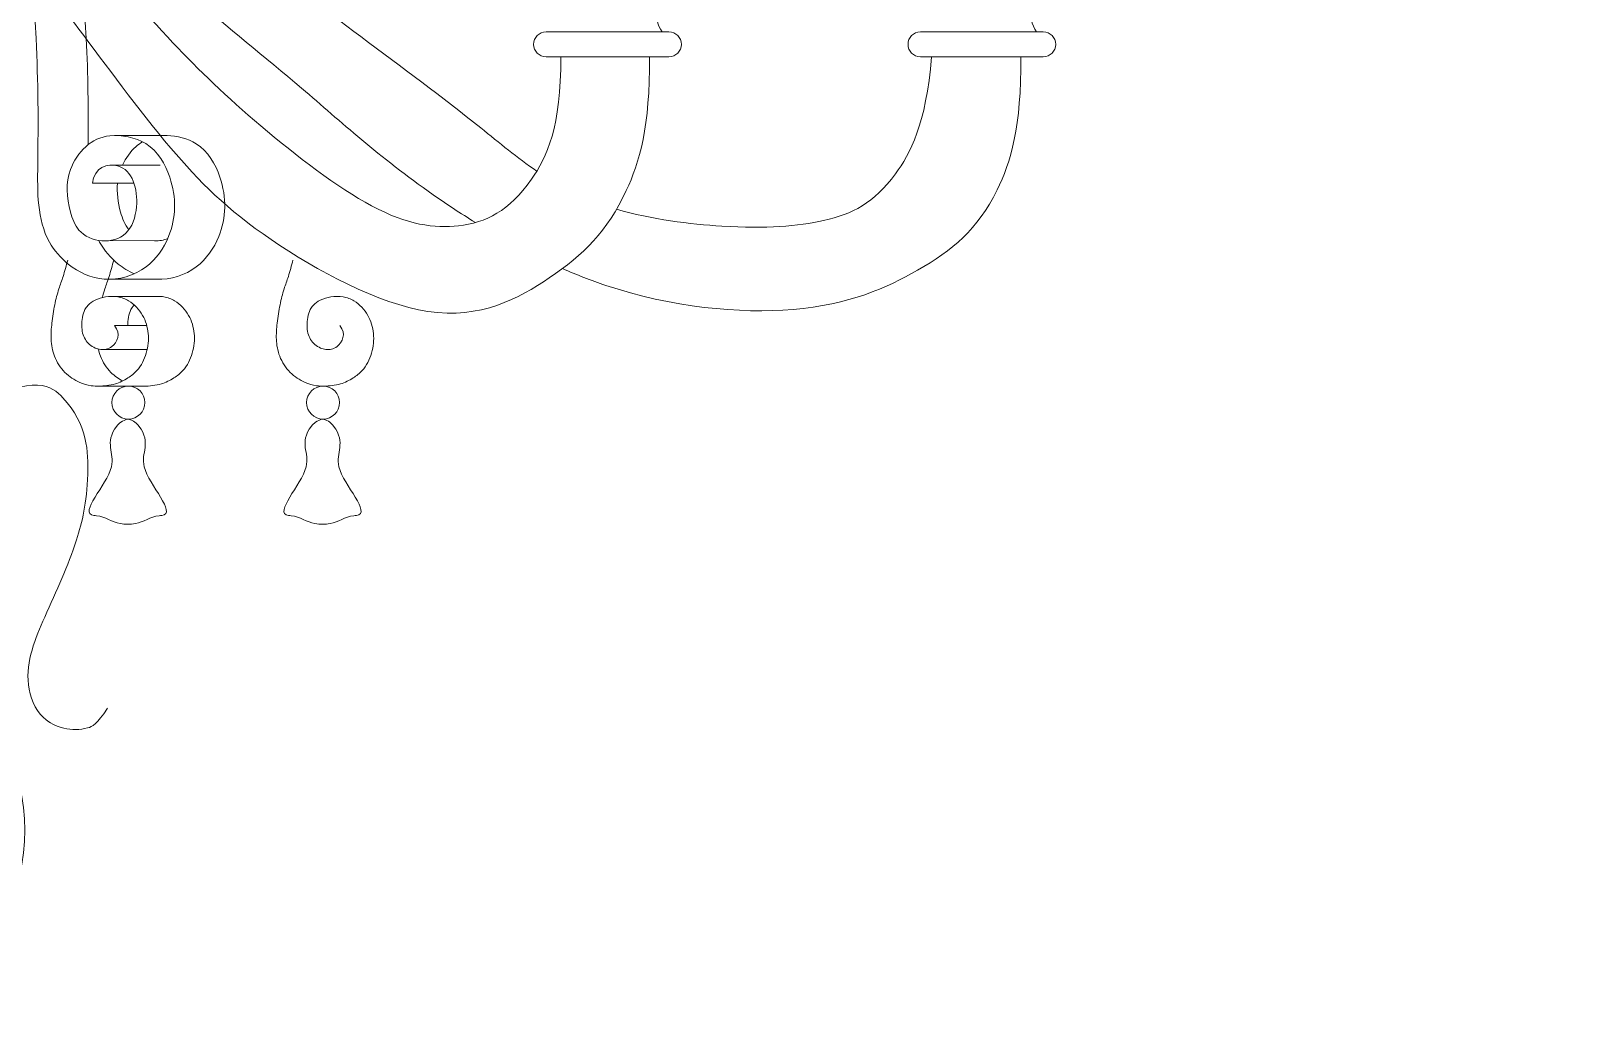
# Model space of a CAD drawing. Header units: inches. Extents: x 274057 to 444617, y 485849 to 635630.
# Drawn here: x 370549 to 371223, y 518393 to 518827 of the extents above; entities that cross this region are included whole.
import ezdxf

# ---------------------------------------------------------------- set-up
doc = ezdxf.new("R2010")
doc.units = ezdxf.units.IN
doc.header["$MEASUREMENT"] = 0
doc.layers.add('CQ curtains and frames', color=252, linetype='Continuous')
doc.layers.add('CQ Light Elevation', color=4, linetype='Continuous')
doc.layers.add('level', color=6, linetype='Continuous', lineweight=18)
doc.layers.add('Lighting', color=7, linetype='Continuous', lineweight=0)

# ---------------------------------------------------------------- blocks, each defined once
blk = doc.blocks.new('CH2')
at = {"layer": 'Lighting', "lineweight": 0, "ltscale": 10}
for p, q in [((176065.31, 3066.66), (176042.89, 3066.67)), ((176062.27, 3053.78), (176041.25, 3053.82)), ((176032.88, 3045.92), (176050.88, 3045.92)), ((176035.55, 3021.05), (176059.86, 3020.83)), ((176062.73, 3004.19), (176038.84, 3004.2)), ((176041.75, 2996.72), (176061.41, 2996.72)), ((176042.4, 2984.02), (176056.44, 2984.02)), ((176037.08, 2973.56), (176056.59, 2973.56)), ((176035.35, 2957.66), (176055.16, 2957.66))]:
    blk.add_line(p, q, dxfattribs=at)
for points in [[(176284.18, 3131.57, 0.414469), (176280.48, 3111.74, -4.588402)], [(176446.96, 3131.57, 0.414469), (176443.25, 3111.74, -4.588402)], [(176256.74, 3111.74), (176230.03, 3111.74, 1), (176230.03, 3100.94), (176256.74, 3100.94)], [(176256.74, 3111.74), (176283.45, 3111.74, -1), (176283.45, 3100.94), (176256.74, 3100.94)], [(176419.51, 3111.74), (176392.8, 3111.74, 1), (176392.8, 3100.94), (176419.51, 3100.94)], [(176419.51, 3111.74), (176446.22, 3111.74, -1), (176446.22, 3100.94), (176419.51, 3100.94)]]:
    blk.add_lwpolyline(points, format="xyb", dxfattribs=at)
for centre in [(176048.44, 2950.49), (176133.1, 2950.49)]:
    blk.add_circle(centre, 7.17, dxfattribs=at)
blk.add_ellipse((175953.63, 2764.5), major_axis=(0, 66.78), ratio=0.744861, start_param=0.750927, end_param=5.532258, dxfattribs=at)
for points, knots in [([(176225.99, 3051.17), (176217.54, 3056.99), (176193.67, 3076.97), (176150.84, 3108.47), (176105.41, 3143.25), (176073.02, 3167.51), (176036.8, 3201.35), (175996.35, 3212.79), (175970.81, 3201.92)], [314.255852, 314.255852, 314.255852, 314.255852, 349.897691, 422.981455, 490.454622, 538.299878, 583.602372, 599.991662, 599.991662, 599.991662, 599.991662]), ([(176236.41, 3100.94), (176236.73, 3070.63), (176220.76, 3037.07), (176195.14, 3024.53), (176158.68, 3029.17), (176103.48, 3071.66), (176065.21, 3108.41), (176031.88, 3148.21), (175996.34, 3179.63), (175975.91, 3201.23), (175959.72, 3206.7), (175953.63, 3206.67)], [20.278952, 20.278952, 20.278952, 20.278952, 73.781963, 152.631178, 221.399686, 286.417652, 349.897691, 422.981455, 490.454622, 538.299878, 567.495277, 567.495277, 567.495277, 567.495277]), ([(176199.33, 3028.84), (176192.82, 3032.86), (176161, 3053.96), (176126.11, 3086.37), (176079.02, 3123.59), (176052.26, 3150.27), (176002.32, 3202.73), (175987.43, 3189.12)], [332.350352, 332.350352, 332.350352, 332.350352, 349.897691, 422.981455, 490.454622, 538.299878, 573.875919, 573.875919, 573.875919, 573.875919]), ([(176274.95, 3100.94), (176275.33, 3070.55), (176263.5, 3031.64), (176237.51, 3006.26), (176185.67, 2978.1), (176103.76, 3022.1), (176065.18, 3060.65), (176024.83, 3116.55), (176003.5, 3142.94), (175983.16, 3165.8), (175970.56, 3179.31), (175956.73, 3188.75), (175951.12, 3185.26)], [20.277402, 20.277402, 20.277402, 20.277402, 73.781963, 152.631178, 221.399686, 286.417652, 349.897691, 422.981455, 490.454622, 538.299878, 583.602372, 603.111427, 603.111427, 603.111427, 603.111427]), ([(176017.44, 3158.52), (176022.84, 3153.1), (176027.89, 3140.96), (176030.81, 3104.42), (176031.06, 3078.15), (176030.94, 3062.72)], [18.812439, 18.812439, 18.812439, 18.812439, 34.56022, 71.049091, 117.332807, 117.332807, 117.332807, 117.332807]), ([(176003.28, 3146.71), (176003.45, 3146.18), (176006.49, 3135.84), (176009.26, 3101.16), (176009.28, 3062.05), (176008.56, 3025.62), (176022.86, 3008.83), (176038.4, 3002), (176056.82, 3007.42), (176068.98, 3025.11), (176069.57, 3045.3), (176058.58, 3064.7), (176040.25, 3067.99), (176029.6, 3063.01), (176020.93, 3050.11), (176021.57, 3037.22), (176027.77, 3020.43), (176047.25, 3018.56), (176054.02, 3038.29), (176048.76, 3057.22), (176033.44, 3052.94), (176032.88, 3045.92)], [32.598951, 32.598951, 32.598951, 32.598951, 34.56022, 71.049091, 126.127635, 160.014674, 172.556475, 189.97829, 209.520245, 226.45718, 252.858924, 269.608384, 284.007324, 296.187952, 307.822454, 325.59105, 333.212939, 352.705881, 362.942117, 379.891299, 390.940223, 390.940223, 390.940223, 390.940223]), ([(176436.4, 3100.94), (176436.79, 3070.55), (176424.95, 3031.66), (176397.21, 3009.03), (176346.09, 2986), (176277.79, 2992.61), (176243.3, 3006.1), (176237.13, 3008.81)], [20.277404, 20.277404, 20.277404, 20.277404, 73.781963, 152.631178, 221.399686, 286.417652, 300.922096, 300.922096, 300.922096, 300.922096]), ([(176397.68, 3100.94), (176395.14, 3071.31), (176378.5, 3040.3), (176355.6, 3028.53), (176315.52, 3025.26), (176275.94, 3030.21), (176260.69, 3034.61)], [20.302578, 20.302578, 20.302578, 20.302578, 73.781963, 152.631178, 221.399686, 271.37969, 271.37969, 271.37969, 271.37969]), ([(176060.76, 3004.19), (176066.84, 3003.96), (176078.82, 3007.7), (176090.79, 3025.11), (176091.38, 3045.3), (176080.94, 3063.74), (176069.57, 3066.56), (176065.31, 3066.66)], [190.977575, 190.977575, 190.977575, 190.977575, 209.520245, 226.45718, 252.858924, 269.608384, 281.155564, 281.155564, 281.155564, 281.155564]), ([(176054.54, 3063.99), (176053.54, 3063.37), (176050.16, 3060.78), (176047.3, 3056.86), (176045.88, 3053.81)], [292.463268, 292.463268, 292.463268, 292.463268, 296.187952, 305.785245, 305.785245, 305.785245, 305.785245]), ([(176043.71, 3045.92), (176043.31, 3041.9), (176044.19, 3035.06), (176046.84, 3027.85), (176048.64, 3025.71)], [313.757087, 313.757087, 313.757087, 313.757087, 325.59105, 333.051171, 333.051171, 333.051171, 333.051171]), ([(176035.55, 3021.05), (176035.68, 3020.81), (176037.78, 3016.93), (176042.59, 3011.28), (176048.5, 3007.62), (176050.96, 3006.53)], [159.19961, 159.19961, 159.19961, 159.19961, 160.014674, 172.556475, 180.684118, 180.684118, 180.684118, 180.684118]), ([(176042.4, 2984.02), (176045.46, 2980.4), (176041.92, 2973.88), (176037.04, 2973.33), (176032.92, 2974.43), (176029.02, 2977.83), (176027.76, 2983.92), (176028.66, 2989.78), (176031.04, 2993.32), (176034.07, 2995.32), (176038.71, 2996.74), (176043.85, 2996.87), (176049.87, 2994.54), (176055.08, 2988.97), (176057.66, 2980.53), (176056.65, 2971.82), (176053.35, 2964.98), (176048.06, 2960.96), (176043.41, 2958.58), (176038.13, 2957.71), (176032.73, 2957.44), (176026.53, 2959.33), (176020.32, 2963.36), (176015.92, 2970.25), (176014.51, 2977.85), (176015.15, 2985.36), (176016.24, 2992.82), (176018.01, 2999.74), (176020.25, 3005.68), (176021.43, 3010.1), (176022.06, 3012.52)], [2.108254, 2.108254, 2.108254, 2.108254, 8.085166, 12.50685, 14.885868, 20.519944, 26.674141, 33.330345, 35.528211, 39.310726, 43.903204, 49.209533, 54.230464, 62.958843, 71.070108, 79.530462, 88.287203, 93.310544, 99.439391, 103.510806, 110.620071, 116.069538, 124.000808, 132.545414, 140.030122, 147.069237, 155.092864, 162.199636, 168.179889, 175.513572, 175.513572, 175.513572, 175.513572]), ([(176037.13, 2996.17), (176037.46, 2997.47), (176038.35, 3000.65), (176040.25, 3005.68), (176041.43, 3010.1), (176042.06, 3012.52)], [158.214146, 158.214146, 158.214146, 158.214146, 162.199636, 168.179889, 175.513572, 175.513572, 175.513572, 175.513572]), ([(176140.34, 2984.02), (176143.4, 2980.4), (176139.87, 2973.88), (176134.98, 2973.33), (176130.87, 2974.43), (176126.97, 2977.83), (176125.71, 2983.92), (176126.61, 2989.78), (176128.98, 2993.32), (176132.02, 2995.32), (176136.65, 2996.74), (176141.8, 2996.87), (176147.81, 2994.54), (176153.03, 2988.97), (176155.6, 2980.53), (176154.6, 2971.82), (176151.29, 2964.98), (176146, 2960.96), (176141.36, 2958.58), (176136.07, 2957.71), (176130.68, 2957.44), (176124.47, 2959.33), (176118.27, 2963.36), (176113.87, 2970.25), (176112.45, 2977.85), (176113.09, 2985.36), (176114.19, 2992.82), (176115.95, 2999.74), (176118.2, 3005.68), (176119.37, 3010.1), (176120, 3012.52)], [2.108254, 2.108254, 2.108254, 2.108254, 8.085166, 12.50685, 14.885868, 20.519944, 26.674141, 33.330345, 35.528211, 39.310726, 43.903204, 49.209533, 54.230464, 62.958843, 71.070108, 79.530462, 88.287203, 93.310544, 99.439391, 103.510806, 110.620071, 116.069538, 124.000808, 132.545414, 140.030122, 147.069237, 155.092864, 162.199636, 168.179889, 175.513572, 175.513572, 175.513572, 175.513572]), ([(176048.17, 2984.02), (176048.14, 2986.39), (176048.68, 2989.8), (176050.37, 2992.33), (176050.93, 2992.92), (176050.98, 2992.97)], [26.756358, 26.756358, 26.756358, 26.756358, 33.330345, 35.528211, 35.760009, 35.760009, 35.760009, 35.760009]), ([(176061.41, 2996.72), (176062.24, 2996.73), (176064.76, 2996.52), (176069.87, 2994.54), (176075.08, 2988.97), (176077.66, 2980.53), (176076.65, 2971.82), (176073.35, 2964.98), (176068.06, 2960.96), (176063.41, 2958.58), (176059.05, 2957.86), (176056.45, 2957.66), (176055.16, 2957.66)], [46.764285, 46.764285, 46.764285, 46.764285, 49.209533, 54.230464, 62.958843, 71.070108, 79.530462, 88.287203, 93.310544, 99.439391, 103.510806, 107.585614, 107.585614, 107.585614, 107.585614]), ([(176045.96, 2959.96), (176044.12, 2960.92), (176040.04, 2963.81), (176036.71, 2969.02), (176035.6, 2972.77), (176035.37, 2973.81)], [117.626672, 117.626672, 117.626672, 117.626672, 124.000808, 132.545414, 135.762503, 135.762503, 135.762503, 135.762503]), ([(175982, 2949.41), (176007.99, 2963.12), (176030.37, 2946.6), (176031.77, 2912.96), (176025.53, 2886.29), (176013.15, 2860.27), (176001.66, 2832.96), (176010.02, 2810.62), (176026.42, 2806.51), (176034.74, 2810.55), (176039.43, 2817.56)], [6.312619, 6.312619, 6.312619, 6.312619, 14.762399, 33.028142, 57.036678, 93.000252, 121.966488, 136.91967, 155.019938, 160.676741, 160.676741, 160.676741, 160.676741]), ([(176048.44, 2943.32), (176045.56, 2942.81), (176036.89, 2933.46), (176048.9, 2924.09), (176025.95, 2901.75), (176037.98, 2901.16), (176042.31, 2897.78), (176047.07, 2897.66), (176048.19, 2897.63)], [2.524652, 2.524652, 2.524652, 2.524652, 5.490012, 23.32568, 45.801143, 46.980728, 57.813979, 61.125356, 61.125356, 61.125356, 61.125356]), ([(176048.44, 2943.32), (176050.89, 2942.72), (176059.46, 2933.44), (176047.48, 2924.09), (176070.43, 2901.75), (176058.39, 2901.16), (176054.06, 2897.78), (176049.3, 2897.66), (176048.19, 2897.63)], [2.61687, 2.61687, 2.61687, 2.61687, 5.490012, 23.32568, 45.801143, 46.980728, 57.813979, 61.125356, 61.125356, 61.125356, 61.125356]), ([(176133.1, 2943.32), (176130.22, 2942.81), (176121.55, 2933.46), (176133.56, 2924.09), (176110.61, 2901.75), (176122.64, 2901.15), (176126.97, 2897.78), (176131.73, 2897.66), (176132.85, 2897.63)], [2.524652, 2.524652, 2.524652, 2.524652, 5.490012, 23.32568, 45.801143, 46.980728, 57.813979, 61.125356, 61.125356, 61.125356, 61.125356]), ([(176133.1, 2943.32), (176135.55, 2942.72), (176144.12, 2933.44), (176132.13, 2924.09), (176155.08, 2901.75), (176143.05, 2901.15), (176138.72, 2897.78), (176133.96, 2897.66), (176132.85, 2897.63)], [2.61687, 2.61687, 2.61687, 2.61687, 5.490012, 23.32568, 45.801143, 46.980728, 57.813979, 61.125356, 61.125356, 61.125356, 61.125356]), ([(175953.63, 2861.37), (175960.19, 2861.01), (175979.79, 2856.29), (175967.76, 2855.45), (176013.29, 2789.21), (175978.17, 2822.55), (175967.88, 2807.98), (175954.9, 2815.29), (175953.63, 2815.9)], [3.594114, 3.594114, 3.594114, 3.594114, 5.490012, 23.32568, 45.801143, 46.980728, 57.813979, 58.794751, 58.794751, 58.794751, 58.794751])]:
    blk.add_open_spline(points, degree=3, knots=knots, dxfattribs=at)
blk.add_open_spline([(176059.86, 3020.83), (176061.83, 3020.82), (176063.78, 3021.16), (176065.54, 3021.88)], degree=3, dxfattribs=at)
blk = doc.blocks.new('chand')
at = {"layer": 'level', "color": 1, "lineweight": 0}
blk.add_blockref('CH2', (-175953.63, -4160.89, 0), dxfattribs=at)

msp = doc.modelspace()

# ---------------------------------------------------------------- hatches: boundary and pattern name
at = {"layer": 'CQ curtains and frames', "linetype": 'ByBlock', "ltscale": 200}
h = msp.add_hatch(dxfattribs=at)
h.set_pattern_fill('PLASTI,_O', color=256, scale=500, angle=90)
h.set_pattern_definition([(90, (0, 0), (-125, 8e-15), []), (90, (-15.62, 1e-15), (-125, 8e-15), []), (90, (-31.25, 2e-15), (-125, 8e-15), []), (90, (-78.12, 5e-15), (-125, 8e-15), [])])
edge = h.paths.add_edge_path()
edge.add_line((373323.36, 519299.52), (367669.31, 519299.29))
edge.add_line((367669.31, 519299.29), (367669.31, 517599.29))
edge.add_line((367669.31, 517599.29), (369386.28, 517599.28))
edge.add_line((369386.28, 517599.28), (369386.28, 518899.28))
edge.add_line((369386.28, 518899.28), (369366.28, 518899.28))
edge.add_line((369366.28, 518899.28), (369356.28, 519036.78))
edge.add_line((369356.28, 519036.78), (369344.78, 519036.78))
edge.add_line((369344.78, 519036.78), (369344.78, 519054.03))
edge.add_line((369344.78, 519054.03), (369333.28, 519054.03))
edge.add_arc((369295.71, 519066.31), 39.52, 341.9049, 445.54722)
edge.add_line((369298.78, 519105.71), (369298.78, 519122.96))
edge.add_line((369298.78, 519122.96), (371733.78, 519122.96))
edge.add_line((371733.78, 519122.96), (371733.78, 519105.71))
edge.add_arc((371734.73, 519069.92), 35.81, 91.52127, 206.33706)
edge.add_line((371702.64, 519054.03), (371687.78, 519054.03))
edge.add_line((371687.78, 519054.03), (371687.78, 519036.78))
edge.add_line((371687.78, 519036.78), (371676.28, 519036.78))
edge.add_line((371676.28, 519036.78), (371676.28, 518979.28))
edge.add_line((371676.28, 518979.28), (371666.28, 518979.28))
edge.add_line((371666.28, 518979.28), (371666.28, 518899.28))
edge.add_line((371666.28, 518899.28), (371644.17, 518899.28))
edge.add_line((371644.17, 518899.28), (371646.28, 517599.28))
edge.add_line((371646.28, 517599.28), (373323.36, 517599.52))
edge.add_line((373323.36, 517599.52), (373323.36, 519299.52))
h.paths.add_polyline_path([(371872.33, 519029.28), (372732.33, 519029.28), (372732.33, 517669.28), (371872.33, 517669.28)], flags=16)
h.paths.add_polyline_path([(369120.33, 517669.28), (368260.33, 517669.28), (368260.33, 519029.28), (369120.33, 519029.28)], flags=16)

# ---------------------------------------------------------------- block references
at = {"layer": 'CQ Light Elevation'}
msp.add_blockref('chand', (370496.34, 519875.28, 0), dxfattribs=at)

doc.saveas('drawing.dxf')
